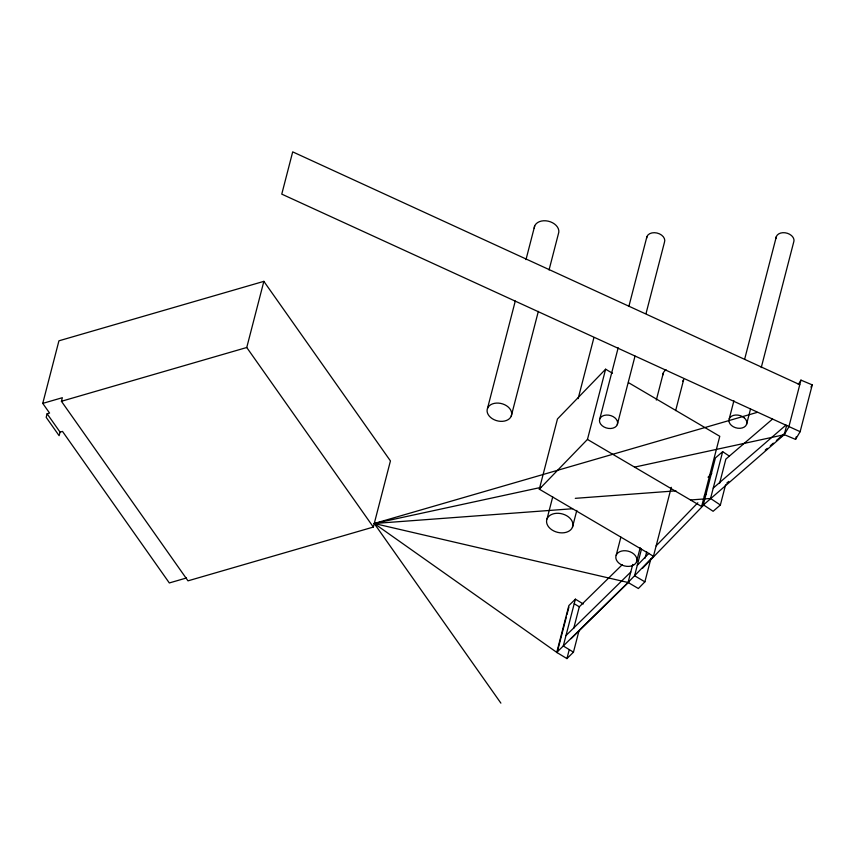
<?xml version="1.0" encoding="UTF-8"?>
<svg xmlns="http://www.w3.org/2000/svg" width="855" height="855" viewBox="0 0 855 855"><rect width="100%" height="100%" fill="white"/><g stroke="black" fill="none" stroke-linecap="round" stroke-linejoin="round"><path stroke-width="1.28" d="M42.75 403.389L58.931 340.814L263.864 281.359L390.436 460.92L373.336 527.065L187.993 580.844L61.421 401.284L62.34 397.703L42.75 403.389L49.569 413.061L47.111 413.767L46.191 417.347L59.123 435.697L60.053 432.117L47.111 413.767M373.336 527.065L246.753 347.504L263.864 281.359M487.521 408.337L515.287 301.003M525.985 259.631L534.674 226.009M511.258 416.096A12.504 8.871 14.5 0 0 496.306 403.1A12.504 8.871 14.5 0 0 490.61 417.443A12.504 8.871 14.5 0 0 511.258 416.096L538.34 311.359M549.049 269.977L558.411 233.778A12.504 8.871 14.5 0 0 548.258 221.178A12.504 8.871 14.5 0 0 534.236 228.285M579.027 630.659L573.459 652.162L566.94 658.596L556.733 652.397L628.072 582.458L653.455 556.263L539.313 489.178L557.471 418.961L605.618 369.21L612.469 373.24M547.029 518.91L552.715 496.926M578.13 398.654L593.851 337.875M539.313 489.178L587.46 439.427L605.618 369.21M599.783 418.907L618.176 347.782M628.874 306.4L646.936 236.579M572.455 527.236A13.402 9.512 14.5 0 0 556.445 513.31A13.402 9.512 14.5 0 0 550.331 528.679A13.402 9.512 14.5 0 0 572.455 527.236L576.804 510.424M556.755 652.376L568.864 605.564L575.383 599.173L583.302 603.983M566.288 617.214L557.129 652.643L374.255 523.495L757.167 412.388M566.94 614.681L568.906 607.093M617.299 424.636A9.234 6.551 14.5 0 0 606.27 415.049A9.234 6.551 14.5 0 0 602.059 425.63A9.234 6.551 14.5 0 0 617.299 424.636L635.019 356.108M646.059 313.432L664.453 242.307A9.234 6.551 14.5 0 0 656.961 233.009A9.234 6.551 14.5 0 0 646.604 238.256M575.383 599.173L563.285 645.985L573.459 652.162M573.694 628.478L579.295 606.815L622.216 564.738M566.94 658.596L569.227 649.736M616.188 555.237L620.869 537.132M656.319 400.065L663.341 372.908M632.743 564.407L628.072 582.458L638.364 588.518L644.884 581.827L650.773 559.052M636.526 561.895A10.72 7.61 14.5 0 0 623.712 550.748A10.72 7.61 14.5 0 0 618.828 563.05A10.72 7.61 14.5 0 0 636.526 561.895L640.203 547.67M675.653 410.603L683.679 379.567A10.72 7.61 14.5 0 1 682.6 381.287M641.496 549.028L634.592 575.757L644.884 581.827M645.065 558.197L646.711 551.817M653.455 556.263L671.293 487.318M587.46 439.427L701.613 506.513L719.771 436.296L628.457 382.623M729.23 418.832L733.911 400.728M744.609 359.346L776.383 236.504M722.667 451.664L710.558 498.476L720.37 505.006L713.113 511.29L703.312 504.76L715.411 457.949L722.667 451.664L729.208 456.014M719.6 483.332L725.852 459.124L772.471 419.11M720.37 505.006L725.596 484.764M746.522 424.486L750.53 408.968M761.239 367.597L793.675 242.157A9.116 6.466 14.5 0 0 791.431 235.52L789.582 234.238A9.116 6.466 14.5 0 0 776.062 238.16L776.073 238.256M786.653 425.384L784.259 434.639L701.613 506.513M800.953 380.122L788.844 426.923L784.259 434.639L795.556 439.395L800.141 431.69L812.25 384.878L800.953 380.122L798.324 384.526M795.556 439.395L796.208 436.862M810.935 387.08L812.25 384.878M708.036 477.24L711.734 473.413M637.274 565.347L648.956 553.281M656.148 545.853L697.819 502.804M704.306 496.103L705.995 494.35M642.426 568.383L704.424 504.311M565.967 635.575L630.766 572.048M571.065 638.674L629.237 581.635M713.252 488.077L785.937 425.106M726.739 483.15L728.759 481.418M765.236 450.104L767.266 448.362M770.302 445.754L773.348 443.136M776.383 440.528L784.495 433.571M61.421 401.284L246.753 347.504M60.053 432.117L62.501 431.412L169.322 582.95L186.476 577.98M541.055 487.371L374.255 523.495L500.891 703.131M634.581 467.119L784.206 434.725M575.287 498.337L675.952 490.845M572.594 508.736L374.255 523.495L627.367 582.33M690.487 499.972L710.152 498.508M800.141 431.69L281.765 194.128L292.699 151.869L799.778 384.665M574.207 603.726L579.295 606.815M662.956 374.864A10.72 7.61 14.5 0 1 666.109 369.809M744.278 417.849L742.429 416.567A9.116 6.466 14.5 0 0 728.909 420.489L729.187 422.22A9.116 6.466 14.5 0 0 742.29 427.928A9.116 6.466 14.5 0 0 744.278 417.849"/></g></svg>
